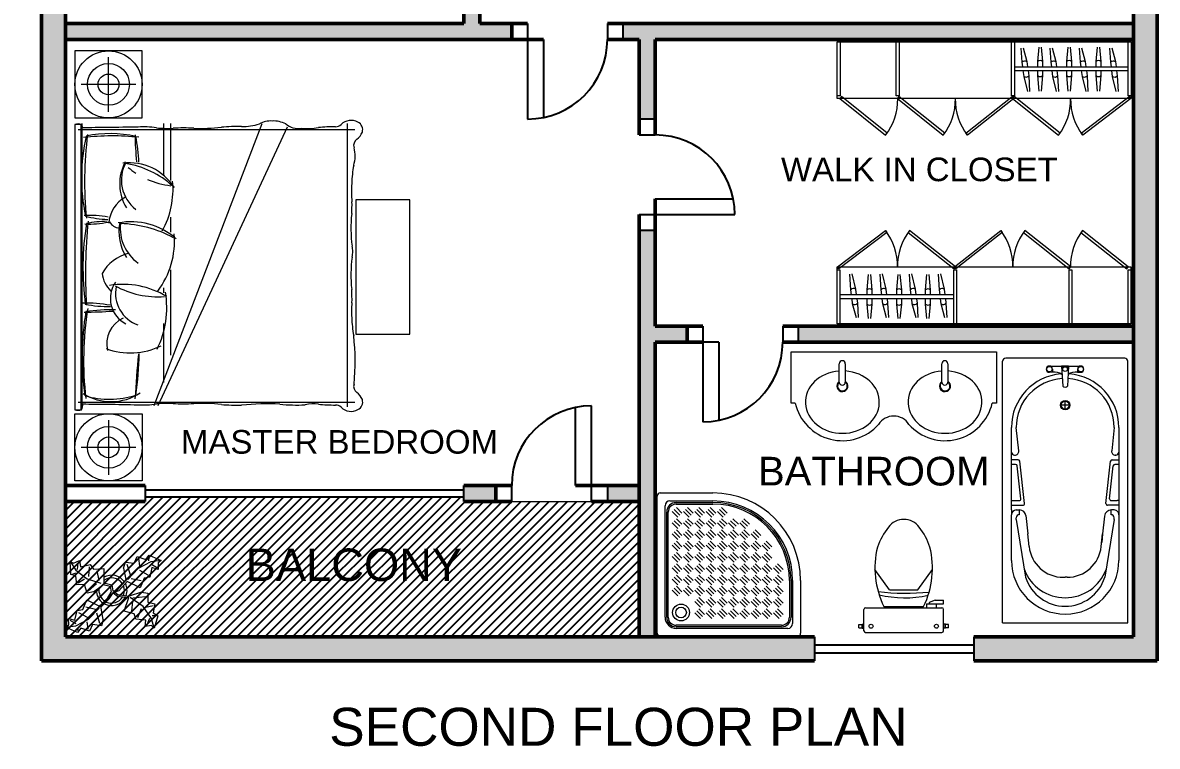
# Model space of a CAD drawing. Header units: millimetres. Extents: x -18002 to 19000, y -38859 to 21000.
# Drawn here: x 11882 to 19000, y -537 to 4005 of the extents above; entities that cross this region are included whole.
import ezdxf

# ---------------------------------------------------------------- set-up
doc = ezdxf.new("R2010")
doc.units = ezdxf.units.MM
doc.layers.get('0').update_dxf_attribs({"lineweight": 25})
for name, color, linetype, lineweight in [('A Anno Text', 6, 'Continuous', 25), ('A Door', 2, 'Continuous', 25), ('A Furn', 8, 'Continuous', 18), ('A Glaz', 4, 'Continuous', 25), ('A Wall', 7, 'Continuous', 50), ('K-Hatch', 7, 'Continuous', 25)]:
    doc.layers.add(name, color=color, linetype=linetype, lineweight=lineweight)
doc.styles.get("Standard").update_dxf_attribs({"font": 'arial.ttf'})

# ---------------------------------------------------------------- blocks, each defined once
blk = doc.blocks.new('Plant - Rubber or Philodendron')
at = {"linetype": 'Continuous'}
for p, q in [((8.8871, 10.7908), (9.9809, 13.4933)), ((9.9809, 13.4933), (13.3837, 12.301)), ((13.3837, 12.301), (14.68, 13.9039)), ((14.68, 13.9039), (19.3848, 11.8146)), ((-16.2005, 11.4774), (-13.9899, 8.1064)), ((-16.2005, 11.4774), (-14.8639, 10.7964)), ((-16.0159, 6.3329), (-16.2005, 11.4774)), ((-14.8639, 10.7964), (-12.6195, 11.8975)), ((-13.3174, 8.325), (-13.0735, 11.0065)), ((-12.6195, 11.8975), (-12.1909, 9.4345)), ((-12.1909, 9.4345), (-8.3829, 10.3)), ((-8.8369, 9.409), (-9.0894, 5.6095)), ((-8.3829, 10.3), (-7.0549, 8.501)), ((4.6914, 8.8812), (5.3859, 11.2828)), ((5.3859, 11.2828), (8.8871, 10.7908)), ((5.9878, 10.4842), (7.1971, 6.3869)), ((15.3859, 11.3055), (10.3916, 8.7942)), ((10.5828, 12.6946), (10.8893, 9.7953)), ((14.5816, 13.2037), (14.3848, 11.8033)), ((15.7909, 9.1065), (14.8995, 5.3044)), ((15.2875, 10.6053), (17.5907, 9.2105)), ((19.3848, 11.8146), (15.3859, 11.3055)), ((18.1925, 8.4119), (15.7909, 9.1065)), ((19.3848, 11.8146), (18.1868, 10.9119)), ((18.1868, 10.9119), (18.1925, 8.4119)), ((-14.0069, 5.8704), (-16.0159, 6.3329)), ((-15.3434, 6.5514), (-13.9984, 6.9884)), ((-13.5868, 2.2894), (-14.0069, 5.8704)), ((-13.9899, 8.1064), (-9.5434, 4.7185)), ((-13.1329, 3.1804), (-10.6614, 4.727)), ((-9.5434, 4.7185), (-4.1917, 2.9888)), ((-7.0549, 8.501), (-3.0284, 8.6941)), ((-4.8529, 4.012), (-5.7184, 7.82)), ((-3.0284, 8.6941), (-3.0709, 3.1041)), ((4.6914, 8.8812), (5.5014, 4.4831)), ((5.4346, 3.9146), (5.5014, 4.4831)), ((10.3916, 8.7942), (6.2847, 4.4028)), ((7.7005, 4.8881), (11.5025, 3.9967)), ((14.2977, 6.1031), (10.9934, 7.9956)), ((12.7005, 4.8994), (11.1089, 1.1958)), ((14.8995, 5.3044), (12.7005, 4.8994)), ((-10.6784, 2.491), (-13.5868, 2.2894)), ((-9.5858, -0.8715), (-10.6784, 2.491)), ((-9.1318, 0.0195), (-5.9793, 2.9025)), ((-7.1228, -0.443), (-3.5248, 2.2131)), ((-3.5248, 2.2131), (-3.3011, 2.4355)), ((-3.3011, 2.4355), (-0.5306, 1.7947)), ((-3.0709, 3.1041), (0.0797, 2.3163)), ((-0.5306, 1.7947), (-0.2255, -0.5527)), ((-0.5306, 1.7947), (-0.5306, 1.7947)), ((0.0797, 2.3163), (0.4866, -0.031)), ((0.4866, -0.031), (2.1141, 0.2298)), ((2.1141, 0.2298), (5.4346, 3.9146)), ((6.1032, 3.6844), (2.8262, -0.031)), ((11.1089, 1.1958), (6.1032, 3.6844)), ((-11.3237, -7.2629), (-9.7321, -3.5593)), ((-9.7321, -3.5593), (-4.7264, -6.0479)), ((-7.1228, -0.443), (-9.5858, -0.8715)), ((-2.019, -3.6148), (-4.7264, -6.0479)), ((-4.0579, -6.2781), (-0.9375, -3.1608)), ((-2.019, -3.6148), (-0.2255, -0.5527)), ((-0.9375, -3.1608), (0.5883, -0.8135)), ((0.5883, -0.8135), (2.2447, -2.0916)), ((2.8262, -0.031), (1.3003, -0.5527)), ((1.3003, -0.5527), (2.4193, -1.4655)), ((2.2447, -2.0916), (6.7108, -2.6626)), ((2.4193, -1.4655), (6.895, -2.1175)), ((4.943, -7.9659), (6.7108, -2.6626)), ((11.6605, -0.5413), (6.895, -2.1175)), ((12.3677, -6.1981), (7.219, -2.6772)), ((8.125, -4.0768), (7.7715, -7.9659)), ((8.3544, -2.7453), (13.1973, -2.1704)), ((11.6605, -0.5413), (14.1354, -0.8948)), ((14.1354, -0.8948), (14.1354, -4.4304)), ((14.1354, -4.4304), (16.9638, -5.1375)), ((-14.4141, -11.4699), (-13.5228, -7.6679)), ((-13.5228, -7.6679), (-11.3237, -7.2629)), ((-12.921, -8.4665), (-9.6166, -10.359)), ((-6.3237, -7.2516), (-10.1257, -6.3602)), ((-9.0148, -11.1577), (-4.9047, -6.8122)), ((-4.611, -12.8477), (-5.8203, -8.7504)), ((-4.1246, -6.8466), (-4.0579, -6.2781)), ((-3.3146, -11.2447), (-4.1246, -6.8466)), ((8.8321, -9.0266), (4.943, -7.9659)), ((10.2463, -10.4408), (11.6605, -6.9053)), ((15.5496, -10.7943), (12.3677, -6.1981)), ((16.2567, -5.8446), (13.4283, -6.5517)), ((16.9638, -5.1375), (16.2567, -8.673)), ((16.2567, -8.673), (18.0245, -9.7337)), ((-18.008, -14.1781), (-16.8101, -13.2754)), ((-16.8157, -10.7754), (-14.4141, -11.4699)), ((-16.8101, -13.2754), (-16.8157, -10.7754)), ((-13.9107, -12.9688), (-16.2139, -11.574)), ((-14.0091, -13.669), (-9.0148, -11.1577)), ((-9.206, -15.0581), (-9.5126, -12.1588)), ((-7.5103, -13.1543), (-8.6042, -15.8568)), ((-4.0092, -13.6463), (-7.5103, -13.1543)), ((-3.3146, -11.2447), (-4.0092, -13.6463)), ((9.5392, -11.1479), (8.8321, -9.0266)), ((13.4283, -11.5015), (9.5392, -11.1479)), ((13.0748, -13.9763), (13.4283, -11.5015)), ((14.8425, -10.7943), (13.7819, -13.2692)), ((16.6103, -14.6834), (15.5496, -10.7943)), ((17.3174, -9.7337), (15.9032, -9.7337)), ((18.0245, -9.7337), (16.6103, -14.6834)), ((-18.008, -14.1781), (-14.0091, -13.669)), ((-13.3032, -16.2674), (-18.008, -14.1781)), ((-12.0069, -14.6645), (-13.3032, -16.2674)), ((-13.2048, -15.5672), (-13.008, -14.1668)), ((-8.6042, -15.8568), (-12.0069, -14.6645)), ((15.5496, -13.6228), (13.0748, -13.9763)), ((16.6103, -14.6834), (15.5496, -13.6228))]:
    blk.add_line(p, q, dxfattribs=at)
for centre, radius, start, end in [((0, 0), 6.1275, 34.37569, 120.1028), ((-0.0601, -0.2075), 5.2461, 33.82192, 124.9414), ((0.0308, 0.1664), 6, 178.6147, 235.1169), ((0.0308, 0.1664), 5, 168.1647, 238.6725), ((-0.2664, 0.1682), 5.2775, 338.4094, 20.03007), ((-0.098, 0.1364), 6.1288, 341.2017, 26.09184), ((-0.0234, 0.3825), 6.1492, 242.5812, 331.2714), ((-0.1102, 0.4886), 5.2883, 247.3711, 327.472)]:
    blk.add_arc(centre, radius, start, end, dxfattribs=at)

msp = doc.modelspace()

# ---------------------------------------------------------------- hatches: boundary and pattern name
at = {"layer": 'A Furn', "linetype": 'Continuous'}
h = msp.add_hatch(color=256, dxfattribs=at)
h.dxf.hatch_style = 1
h.paths.add_polyline_path([(12150, 9850), (12850, 9850), (12850, 10000), (12000, 10000), (12000, 8850.3), (12150, 8850.3)])
h.paths.add_polyline_path([(17050, 10000), (16150, 10000), (14850, 10000), (14150, 10000), (14150, 9850), (14850, 9850), (17050, 9850)])
h.paths.add_polyline_path([(19000, 10000), (18150, 10000), (18150, 9850), (18850, 9850), (18850, 8850.3), (19000, 8850.3)])
h.paths.add_polyline_path([(19000, 7850.3), (18850, 7850.3), (18850, 6067.4), (19000, 6067.4)])
h.paths.add_polyline_path([(19000, 6067.4), (18850, 6067.4), (18850, 5700), (19000, 5700)])
h.paths.add_polyline_path([(19000, 4800), (18850, 4800), (18850, 4000), (18850, 150), (17850, 150), (17850, 0), (19000, 0)])
h.paths.add_polyline_path([(18850, 2100), (16750, 2100), (16750, 2000), (18850, 2000)])
h.paths.add_polyline_path([(18850, 4000), (15850, 4000), (15650, 4000), (15650, 3900), (15750, 3900), (15750, 3400), (15850, 3400), (15850, 3900), (17795.8, 3900), (18850, 3900)])
h.paths.add_polyline_path([(15850, 2000), (16050, 2000), (16050, 2100), (15850, 2100), (15850, 2700), (15750, 2700), (15750, 150), (15850, 150)], flags=17)
h.paths.add_polyline_path([(16850, 150), (12150, 150), (12150, 4800), (12000, 4800), (12000, 0), (16850, 0)])
h.paths.add_polyline_path([(12150, 7850.3), (12000, 7850.3), (12000, 7000), (12000, 5700), (12150, 5700)])
h.paths.add_polyline_path([(14750, 9850), (14650, 9850), (14650, 7800), (14750, 7800)])
h.paths.add_polyline_path([(14750, 7100), (14650, 7100), (14650, 6600), (12150, 6600), (12150, 6500), (14650, 6500), (14650, 5800), (14750, 5800)])
h.paths.add_polyline_path([(14750, 5100), (14650, 5100), (14650, 4000), (12150, 4000), (12150, 3900), (14950, 3900), (14950, 4000), (14750, 4000)])
h.paths.add_polyline_path([(16350, 9850), (16250, 9850), (16250, 7800), (16350, 7800)])
h.paths.add_polyline_path([(16350, 7100), (16250, 7100), (16250, 6500), (18850, 6500), (18850, 6600), (16350, 6600)])
h.paths.add_polyline_path([(6850, 4000), (3850, 4000), (3500, 4000), (3400, 4000), (3400, 1100), (3300, 1100), (3300, 1000), (3400, 1000), (3500, 1000), (3500, 3900), (6850, 3900)])
h = msp.add_hatch(color=256, dxfattribs=at)
h.dxf.hatch_style = 1
h.paths.add_polyline_path([(14850, 1100), (14650, 1100), (14650, 1000), (14850, 1000)])
h.paths.add_polyline_path([(15550, 1100), (15550, 1000), (15750, 1000), (15750, 1100)])
at = {"layer": 'K-Hatch', "linetype": 'Continuous'}
h = msp.add_hatch(dxfattribs=at)
h.set_pattern_fill('ANSI31', color=256, scale=13)
h.paths.add_polyline_path([(12650, 1030), (12650, 1000), (12150, 1000), (12150, 150), (12650, 150), (13650, 150), (14650, 150), (14850, 150), (15750, 150), (15750, 1000), (15450, 1000), (14950, 1000), (14850, 1000), (14650, 1000), (14650, 1030)])
h.paths.add_polyline_path([(13229, 444.9), (14691.1, 444.9), (14691.1, 760.4), (13229, 760.4)], flags=24)

# ---------------------------------------------------------------- linework, layer by layer
at = {"layer": 'A Door'}
for p, q in [((14950, 3900), (14950, 4000)), ((14950, 4000), (15050, 4000)), ((15050, 4000), (15050, 3900)), ((15650, 4000), (15550, 4000)), ((15550, 4000), (15550, 3900)), ((15650, 3900), (15650, 4000)), ((15050, 3900), (14950, 3900)), ((15150, 3900), (15050, 3900)), ((15050, 3900), (15050, 3400)), ((15150, 3900), (15150, 3410.1)), ((15550, 3900), (15650, 3900)), ((15850, 3400), (15750, 3400)), ((15750, 3400), (15750, 3300)), ((15850, 3300), (15850, 3400)), ((15750, 3300), (15850, 3300)), ((15850, 2900), (15850, 2800)), ((15850, 2900), (16339.9, 2900)), ((15750, 2700), (15750, 2800)), ((15750, 2800), (15850, 2800)), ((15850, 2800), (16350, 2800)), ((15850, 2800), (15850, 2700)), ((15850, 2700), (15750, 2700)), ((16050, 2000), (16050, 2100)), ((16050, 2100), (16150, 2100)), ((16150, 2100), (16150, 2000)), ((16750, 2100), (16650, 2100)), ((16650, 2100), (16650, 2000)), ((16750, 2000), (16750, 2100)), ((16150, 2000), (16050, 2000)), ((16250, 2000), (16150, 2000)), ((16150, 2000), (16150, 1500)), ((16250, 2000), (16250, 1510.1)), ((16650, 2000), (16750, 2000)), ((15350, 1100), (15350, 1589.9)), ((15450, 1100), (15450, 1600)), ((14950, 1100), (14850, 1100)), ((14850, 1000), (14850, 1100)), ((14950, 1000), (14950, 1100)), ((15350, 1100), (15450, 1100)), ((15450, 1100), (15550, 1100)), ((15450, 1000), (15450, 1100)), ((15550, 1100), (15550, 1000)), ((14850, 1000), (14950, 1000)), ((15550, 1000), (15450, 1000))]:
    msp.add_line(p, q, dxfattribs=at)
for centre, start, end in [((15050, 3900), 270, 0), ((15850, 2800), 0, 90), ((16150, 2000), 270, 0), ((15450, 1100), 90, 180)]:
    msp.add_arc(centre, 500, start, end, dxfattribs=at)
at = {"layer": 'A Furn'}
for p, q in [((16991.9, 3885.2), (18835.8, 3885.2)), ((16991.9, 3528.3), (16991.9, 3885.2)), ((16991.9, 3546.1), (16991.9, 3885.2)), ((16991.9, 3885.2), (17009.7, 3885.2)), ((17009.7, 3885.2), (17009.7, 3546.1)), ((17362.4, 3546.1), (17362.4, 3885.2)), ((17362.4, 3885.2), (17380.3, 3885.2)), ((17380.3, 3885.2), (17380.3, 3546.1)), ((18085.7, 3546.1), (18085.7, 3885.2)), ((18085.7, 3885.2), (18103.6, 3885.2)), ((18103.6, 3885.2), (18103.6, 3546.1)), ((18152.7, 3756.3), (18146.8, 3845.7)), ((18158.6, 3847.2), (18182.2, 3760)), ((18250.7, 3761.6), (18259.6, 3850.8)), ((18271.5, 3850.8), (18280.4, 3761.6)), ((18333.9, 3756.3), (18328, 3845.7)), ((18339.8, 3847.2), (18363.4, 3760)), ((18431.8, 3761.6), (18440.8, 3850.8)), ((18452.7, 3850.8), (18461.6, 3761.6)), ((18518.6, 3756.3), (18512.7, 3845.7)), ((18524.5, 3847.2), (18548.2, 3760)), ((18616.6, 3761.6), (18625.5, 3850.8)), ((18637.4, 3850.8), (18646.3, 3761.6)), ((18708.3, 3756.3), (18702.4, 3845.7)), ((18714.2, 3847.2), (18737.8, 3760)), ((18817.9, 3546.1), (18817.9, 3885.2)), ((18817.9, 3885.2), (18835.8, 3885.2)), ((18835.8, 3885.2), (18835.8, 3546.1)), ((18835.8, 3885.2), (18835.8, 3528.3)), ((12631.2, 3827.9), (12210, 3827.9)), ((12210, 3827.9), (12210, 3406.7)), ((12420.6, 3445.9), (12420.6, 3788.7)), ((12631.2, 3406.7), (12631.2, 3827.9)), ((18103.6, 3727.5), (18817.9, 3727.5)), ((18103.6, 3703.7), (18817.9, 3703.7)), ((18156.3, 3727.5), (18152.7, 3756.3)), ((18163.8, 3667.8), (18159.3, 3703.7)), ((18182.2, 3760), (18186.3, 3727.5)), ((18189.3, 3703.7), (18193.3, 3671.4)), ((18250.7, 3730.5), (18250.7, 3761.6)), ((18250.7, 3672.4), (18250.7, 3703.7)), ((18280.4, 3761.6), (18280.4, 3727.5)), ((18280.4, 3703.7), (18280.4, 3672.4)), ((18337.5, 3727.5), (18333.9, 3756.3)), ((18345, 3667.8), (18340.5, 3703.7)), ((18363.4, 3760), (18367.5, 3727.5)), ((18370.4, 3703.7), (18374.5, 3671.4)), ((18431.8, 3730.5), (18431.8, 3761.6)), ((18431.8, 3672.4), (18431.8, 3703.7)), ((18461.6, 3761.6), (18461.6, 3727.5)), ((18461.6, 3703.7), (18461.6, 3672.4)), ((18522.2, 3727.5), (18518.6, 3756.3)), ((18529.7, 3667.8), (18525.2, 3703.7)), ((18548.2, 3760), (18552.2, 3727.5)), ((18555.2, 3703.7), (18559.2, 3671.4)), ((18616.6, 3727.5), (18616.6, 3761.6)), ((18616.6, 3672.4), (18616.6, 3703.7)), ((18646.3, 3761.6), (18646.3, 3727.5)), ((18646.3, 3703.7), (18646.3, 3672.4)), ((18711.8, 3727.5), (18708.3, 3756.3)), ((18719.3, 3667.8), (18714.8, 3703.7)), ((18737.8, 3760), (18741.8, 3727.5)), ((18744.8, 3703.7), (18748.8, 3671.4)), ((18187.4, 3572.2), (18163.8, 3667.8)), ((18193.3, 3671.4), (18199.2, 3573.7)), ((18259.6, 3574.8), (18250.7, 3672.4)), ((18280.4, 3672.4), (18271.5, 3574.8)), ((18368.6, 3572.2), (18345, 3667.8)), ((18374.5, 3671.4), (18380.4, 3573.7)), ((18440.8, 3574.8), (18431.8, 3672.4)), ((18461.6, 3672.4), (18452.7, 3574.8)), ((18553.3, 3572.2), (18529.7, 3667.8)), ((18559.2, 3671.4), (18565.1, 3573.7)), ((18625.5, 3574.8), (18616.6, 3672.4)), ((18646.3, 3672.4), (18637.4, 3574.8)), ((18742.9, 3572.2), (18719.3, 3667.8)), ((18748.8, 3671.4), (18754.7, 3573.7)), ((12592, 3617.3), (12249.2, 3617.3)), ((17009.7, 3546.1), (16991.9, 3546.1)), ((18835.8, 3528.3), (16991.9, 3528.3)), ((17017.9, 3541.1), (17008.4, 3528.3)), ((17008.4, 3528.3), (17295.8, 3298.7)), ((17305.3, 3311.5), (17017.9, 3541.1)), ((17380.3, 3546.1), (17362.4, 3546.1)), ((17379.5, 3541.1), (17370.1, 3528.3)), ((17370.1, 3528.3), (17657.5, 3298.7)), ((17666.9, 3311.5), (17379.5, 3541.1)), ((17799.1, 3311.5), (18089.8, 3541.1)), ((18099.3, 3528.3), (17808.5, 3298.7)), ((18103.6, 3546.1), (18085.7, 3546.1)), ((18089.8, 3541.1), (18099.3, 3528.3)), ((18101.8, 3541.1), (18092.3, 3528.3)), ((18092.3, 3528.3), (18380.7, 3298.7)), ((18390.2, 3311.5), (18101.8, 3541.1)), ((18522.4, 3311.5), (18823.7, 3541.1)), ((18833.2, 3528.3), (18531.8, 3298.7)), ((18835.8, 3546.1), (18817.9, 3546.1)), ((18823.7, 3541.1), (18833.2, 3528.3)), ((12210, 3406.7), (12631.2, 3406.7)), ((12210, 3365.4), (12210, 1576)), ((12250.2, 3365.4), (12210, 3365.4)), ((12210, 3365.4), (12210, 1576)), ((12250.2, 1576), (12250.2, 3365.4)), ((12255, 1594.4), (12255, 3372.7)), ((12707.7, 1602.3), (13383.8, 3372.7)), ((12733, 1602.3), (13542.9, 3351)), ((12768.6, 3046.5), (12768.6, 3372.7)), ((12811.4, 3013.6), (12811.4, 3372.7)), ((13920.5, 1594.4), (13920.5, 3372.7)), ((12229.7, 3333.3), (13966.6, 3333.3)), ((17295.8, 3298.7), (17305.3, 3311.5)), ((17657.5, 3298.7), (17666.9, 3311.5)), ((17808.5, 3298.7), (17799.1, 3311.5)), ((18380.7, 3298.7), (18390.2, 3311.5)), ((18531.8, 3298.7), (18522.4, 3311.5)), ((14310.1, 2892.3), (13973.1, 2892.3)), ((13973.1, 2892.3), (13973.1, 2049.9)), ((14310.1, 2049.9), (14310.1, 2892.3)), ((12811.4, 2689.3), (12811.4, 2784.5)), ((16993.5, 2471.6), (17294.8, 2701.1)), ((17304.2, 2688.4), (17002.9, 2458.8)), ((17294.8, 2701.1), (17304.2, 2688.4)), ((17445.9, 2701.1), (17436.4, 2688.4)), ((17436.4, 2688.4), (17724.8, 2458.8)), ((17734.3, 2471.6), (17445.9, 2701.1)), ((17727.3, 2471.6), (18018.1, 2701.1)), ((18027.5, 2688.4), (17736.8, 2458.8)), ((18018.1, 2701.1), (18027.5, 2688.4)), ((18169.1, 2701.1), (18159.7, 2688.4)), ((18159.7, 2688.4), (18447.1, 2458.8)), ((18456.5, 2471.6), (18169.1, 2701.1)), ((18530.8, 2701.1), (18521.3, 2688.4)), ((18521.3, 2688.4), (18808.7, 2458.8)), ((18818.2, 2471.6), (18530.8, 2701.1)), ((12811.4, 1917.4), (12811.4, 2452.6)), ((16990.8, 2114.7), (16990.8, 2471.6)), ((16990.8, 2471.6), (18834.7, 2471.6)), ((16990.8, 2114.7), (16990.8, 2453.7)), ((16990.8, 2453.7), (17008.7, 2453.7)), ((17002.9, 2458.8), (16993.5, 2471.6)), ((17008.7, 2453.7), (17008.7, 2114.7)), ((17077.8, 2328.4), (17071.9, 2426.2)), ((17083.7, 2427.6), (17107.3, 2332.1)), ((17180.3, 2327.4), (17189.2, 2425)), ((17201.1, 2425), (17210, 2327.4)), ((17267.4, 2328.4), (17261.5, 2426.2)), ((17273.3, 2427.6), (17296.9, 2332.1)), ((17365, 2327.4), (17373.9, 2425)), ((17385.8, 2425), (17394.8, 2327.4)), ((17452.1, 2328.4), (17446.2, 2426.2)), ((17458, 2427.6), (17481.6, 2332.1)), ((17546.2, 2327.4), (17555.1, 2425)), ((17567, 2425), (17575.9, 2327.4)), ((17633.3, 2328.4), (17627.4, 2426.2)), ((17639.2, 2427.6), (17662.8, 2332.1)), ((17723, 2114.7), (17723, 2453.7)), ((17723, 2453.7), (17740.9, 2453.7)), ((17724.8, 2458.8), (17734.3, 2471.6)), ((17736.8, 2458.8), (17727.3, 2471.6)), ((17740.9, 2453.7), (17740.9, 2114.7)), ((18446.3, 2114.7), (18446.3, 2453.7)), ((18446.3, 2453.7), (18464.2, 2453.7)), ((18447.1, 2458.8), (18456.5, 2471.6)), ((18464.2, 2453.7), (18464.2, 2114.7)), ((18808.7, 2458.8), (18818.2, 2471.6)), ((18816.9, 2114.7), (18816.9, 2453.7)), ((18816.9, 2453.7), (18834.7, 2453.7)), ((18834.7, 2471.6), (18834.7, 2114.7)), ((18834.7, 2453.7), (18834.7, 2114.7)), ((12768.6, 2309.5), (12768.6, 2340.7)), ((17723, 2296.1), (17008.7, 2296.1)), ((17081.8, 2296.1), (17077.8, 2328.4)), ((17107.3, 2332.1), (17111.8, 2296.1)), ((17180.3, 2296.1), (17180.3, 2327.4)), ((17210, 2327.4), (17210, 2296.1)), ((17271.4, 2296.1), (17267.4, 2328.4)), ((17296.9, 2332.1), (17301.4, 2296.1)), ((17365, 2296.1), (17365, 2327.4)), ((17394.8, 2327.4), (17394.8, 2296.1)), ((17456.2, 2296.1), (17452.1, 2328.4)), ((17481.6, 2332.1), (17486.1, 2296.1)), ((17546.2, 2296.1), (17546.2, 2327.4)), ((17575.9, 2327.4), (17575.9, 2296.1)), ((17637.4, 2296.1), (17633.3, 2328.4)), ((17662.8, 2332.1), (17667.3, 2296.1)), ((17723, 2272.3), (17008.7, 2272.3)), ((17088.8, 2239.9), (17084.8, 2272.3)), ((17112.4, 2152.7), (17088.8, 2239.9)), ((17114.8, 2272.3), (17118.4, 2243.5)), ((17118.4, 2243.5), (17124.3, 2154.1)), ((17180.3, 2238.2), (17180.3, 2272.3)), ((17189.2, 2149), (17180.3, 2238.2)), ((17210, 2238.2), (17201.1, 2149)), ((17210, 2272.3), (17210, 2238.2)), ((17278.5, 2239.9), (17274.4, 2272.3)), ((17302.1, 2152.7), (17278.5, 2239.9)), ((17304.4, 2272.3), (17308, 2243.5)), ((17308, 2243.5), (17313.9, 2154.1)), ((17365, 2238.2), (17365, 2272.3)), ((17373.9, 2149), (17365, 2238.2)), ((17394.8, 2238.2), (17385.8, 2149)), ((17394.8, 2269.3), (17394.8, 2238.2)), ((17463.2, 2239.9), (17459.1, 2272.3)), ((17486.8, 2152.7), (17463.2, 2239.9)), ((17489.1, 2272.3), (17492.7, 2243.5)), ((17492.7, 2243.5), (17498.6, 2154.1)), ((17546.2, 2238.2), (17546.2, 2272.3)), ((17555.1, 2149), (17546.2, 2238.2)), ((17575.9, 2238.2), (17567, 2149)), ((17575.9, 2269.3), (17575.9, 2238.2)), ((17644.4, 2239.9), (17640.3, 2272.3)), ((17668, 2152.7), (17644.4, 2239.9)), ((17670.3, 2272.3), (17673.9, 2243.5)), ((17673.9, 2243.5), (17679.8, 2154.1)), ((12768.6, 1746.4), (12768.6, 2116.3)), ((17008.7, 2114.7), (16990.8, 2114.7)), ((18834.7, 2114.7), (16990.8, 2114.7)), ((17740.9, 2114.7), (17723, 2114.7)), ((18464.2, 2114.7), (18446.3, 2114.7)), ((18834.7, 2114.7), (18816.9, 2114.7)), ((13973.1, 2049.9), (14310.1, 2049.9)), ((12210, 1576), (12250.2, 1576)), ((12229.7, 1623.3), (13966.6, 1623.3)), ((12210, 1128.8), (12210, 1550)), ((12210, 1550), (12631.2, 1550)), ((12420.6, 1510.8), (12420.6, 1168)), ((12631.2, 1550), (12631.2, 1128.8)), ((12592, 1339.4), (12249.2, 1339.4)), ((12631.2, 1128.8), (12210, 1128.8))]:
    msp.add_line(p, q, dxfattribs=at)
at = {"layer": 'A Furn', "linetype": 'Continuous', "lineweight": 18}
for p, q in [((16702.8, 1617.3), (16702.8, 1939.1)), ((16702.8, 1939.1), (17346.6, 1939.1)), ((17346.6, 1939.1), (17990.3, 1939.1)), ((17990.3, 1939.1), (17990.3, 1617.3)), ((17004.1, 1748.7), (17004.1, 1864)), ((17042.6, 1864), (17042.6, 1748.7)), ((17647.9, 1748.7), (17647.9, 1864)), ((17686.3, 1864), (17686.3, 1748.7)), ((18029.1, 237.6), (18029.1, 1879.8)), ((18795.4, 1899.4), (18048.8, 1899.4)), ((18815.1, 237.6), (18815.1, 1879.8)), ((18323.3, 1850), (18519.8, 1850)), ((18343, 1810.7), (18323.3, 1810.7)), ((18343, 1830.3), (18343, 1810.7)), ((18400, 1848), (18406.8, 1723.2)), ((18443.2, 1848), (18436.3, 1723.2)), ((18500.2, 1830.3), (18500.2, 1810.7)), ((18500.2, 1810.7), (18519.8, 1810.7)), ((16728.4, 1617.3), (16702.8, 1617.3)), ((17990.3, 1617.3), (17964.7, 1617.3)), ((18451.6, 1604.7), (18392.6, 1604.7)), ((18422.1, 1575.2), (18422.1, 1634.1)), ((18085.1, 1309.9), (18085.1, 1464.2)), ((18130.5, 1317.5), (18114.6, 1464.2)), ((18729.6, 1464.2), (18713.7, 1317.5)), ((18759.1, 1464.2), (18759.1, 1309.9)), ((18085.1, 1290.3), (18085.1, 1309.9)), ((18085.1, 946.4), (18085.1, 1290.3)), ((18104.8, 1290.3), (18106.1, 1290.3)), ((18739.4, 1290.3), (18738.1, 1290.3)), ((18759.1, 1310.8), (18759.1, 946.4)), ((18127.8, 1260.8), (18085.1, 1260.8)), ((18111.3, 1231.3), (18085.1, 1231.3)), ((18143.4, 1016.2), (18121, 1222.6)), ((18166.4, 986.8), (18137.6, 1252)), ((18677.8, 986.8), (18706.6, 1252)), ((18700.8, 1016.2), (18723.2, 1222.6)), ((18716.4, 1260.8), (18759.1, 1260.8)), ((18759.1, 1231.3), (18732.9, 1231.3)), ((15862.3, 173.3), (15862.3, 1033.3)), ((15882.3, 1053.3), (16212.3, 1053.3)), ((15942.3, 1003.3), (16212.3, 1003.3)), ((18085.1, 1005.4), (18133.6, 1005.4)), ((18710.6, 1005.4), (18748.7, 1005.4)), ((18759.1, 1005.4), (18748.7, 1005.4)), ((15912.3, 273.3), (15912.3, 973.3)), ((15922.3, 273.3), (15922.3, 933.3)), ((15932.3, 273.3), (15932.3, 933.3)), ((15957.4, 937.2), (15992.7, 901.8)), ((15970.1, 949.9), (16005.4, 914.6)), ((15982.3, 993.3), (16212.3, 993.3)), ((15982.3, 983.3), (16212.3, 983.3)), ((15982.8, 962.6), (16018.2, 927.3)), ((16028.1, 937.2), (16063.4, 901.8)), ((16040.8, 949.9), (16076.2, 914.6)), ((16053.5, 962.6), (16088.9, 927.3)), ((16098.8, 937.2), (16134.1, 901.8)), ((16111.5, 949.9), (16146.9, 914.6)), ((16124.2, 962.6), (16159.6, 927.3)), ((16169.5, 937.2), (16204.9, 901.8)), ((16182.2, 949.9), (16217.6, 914.6)), ((16195, 962.6), (16230.3, 927.3)), ((16240.2, 937.2), (16275.6, 901.8)), ((16252.9, 949.9), (16288.3, 914.6)), ((16265.7, 962.6), (16301, 927.3)), ((18085.1, 975.9), (18156.6, 975.9)), ((18085.1, 946.4), (18085.1, 916.9)), ((18114.6, 946.4), (18135.5, 946.4)), ((18134.2, 946.4), (18134.2, 916.9)), ((18759.1, 975.9), (18687.6, 975.9)), ((18710, 916.9), (18710, 946.4)), ((18729.6, 946.4), (18711.8, 946.4)), ((18759.1, 946.4), (18759.1, 915.9)), ((15957.4, 866.5), (15992.7, 831.1)), ((15970.1, 879.2), (16005.4, 843.9)), ((15982.8, 891.9), (16018.2, 856.6)), ((16028.1, 866.5), (16063.4, 831.1)), ((16040.8, 879.2), (16076.2, 843.9)), ((16053.5, 891.9), (16088.9, 856.6)), ((16098.8, 866.5), (16134.1, 831.1)), ((16111.5, 879.2), (16146.9, 843.9)), ((16124.2, 891.9), (16159.6, 856.6)), ((16169.5, 866.5), (16204.9, 831.1)), ((16182.2, 879.2), (16217.6, 843.9)), ((16195, 891.9), (16230.3, 856.6)), ((16240.2, 866.5), (16275.6, 831.1)), ((16252.9, 879.2), (16288.3, 843.9)), ((16265.7, 891.9), (16301, 856.6)), ((16310.9, 866.5), (16346.3, 831.1)), ((16323.6, 879.2), (16359, 843.9)), ((16336.4, 891.9), (16371.7, 856.6)), ((16381.6, 866.5), (16417, 831.1)), ((16394.4, 879.2), (16429.7, 843.9)), ((16407.1, 891.9), (16442.4, 856.6)), ((18085.1, 630.1), (18085.1, 916.9)), ((18114.6, 887.5), (18114.6, 897.3)), ((18114.6, 887.5), (18173.9, 523.9)), ((18174.5, 911.3), (18187, 796.2)), ((18669.3, 908.3), (18657.2, 796.2)), ((18729.6, 887.5), (18670.7, 523.9)), ((18729.6, 887.5), (18729.6, 897.3)), ((18759.1, 916.9), (18759.1, 630.1)), ((15957.4, 795.8), (15992.7, 760.4)), ((15970.1, 808.5), (16005.4, 773.1)), ((15982.8, 821.2), (16018.2, 785.9)), ((16028.1, 795.8), (16063.4, 760.4)), ((16040.8, 808.5), (16076.2, 773.1)), ((16053.5, 821.2), (16088.9, 785.9)), ((16098.8, 795.8), (16134.1, 760.4)), ((16111.5, 808.5), (16146.9, 773.1)), ((16124.2, 821.2), (16159.6, 785.9)), ((16169.5, 795.8), (16204.9, 760.4)), ((16182.2, 808.5), (16217.6, 773.1)), ((16195, 821.2), (16230.3, 785.9)), ((16240.2, 795.8), (16275.6, 760.4)), ((16252.9, 808.5), (16288.3, 773.1)), ((16265.7, 821.2), (16301, 785.9)), ((16310.9, 795.8), (16346.3, 760.4)), ((16323.6, 808.5), (16359, 773.1)), ((16336.4, 821.2), (16371.7, 785.9)), ((16381.6, 795.8), (16417, 760.4)), ((16394.4, 808.5), (16429.7, 773.1)), ((16407.1, 821.2), (16442.4, 785.9)), ((16451.6, 795.8), (16487, 760.4)), ((16464.4, 808.5), (16499.7, 773.1)), ((16477.1, 821.2), (16512.4, 785.9)), ((18195.6, 716.8), (18187, 796.2)), ((18648.6, 716.8), (18657.2, 796.2)), ((18657.2, 796.2), (18651.4, 743.1)), ((15957.4, 725.1), (15992.7, 689.7)), ((15970.1, 737.8), (16005.4, 702.4)), ((15982.8, 750.5), (16018.2, 715.2)), ((16028.1, 725.1), (16063.4, 689.7)), ((16040.8, 737.8), (16076.2, 702.4)), ((16053.5, 750.5), (16088.9, 715.2)), ((16098.8, 725.1), (16134.1, 689.7)), ((16111.5, 737.8), (16146.9, 702.4)), ((16124.2, 750.5), (16159.6, 715.2)), ((16169.5, 725.1), (16204.9, 689.7)), ((16182.2, 737.8), (16217.6, 702.4)), ((16195, 750.5), (16230.3, 715.2)), ((16240.2, 725.1), (16275.6, 689.7)), ((16252.9, 737.8), (16288.3, 702.4)), ((16265.7, 750.5), (16301, 715.2)), ((16310.9, 725.1), (16346.3, 689.7)), ((16323.6, 737.8), (16359, 702.4)), ((16336.4, 750.5), (16371.7, 715.2)), ((16381.6, 725.1), (16417, 689.7)), ((16394.4, 737.8), (16429.7, 702.4)), ((16407.1, 750.5), (16442.4, 715.2)), ((16451.6, 725.1), (16487, 689.7)), ((16464.4, 737.8), (16499.7, 702.4)), ((16477.1, 750.5), (16512.4, 715.2)), ((16521.6, 725.1), (16557, 689.7)), ((16534.4, 737.8), (16569.7, 702.4)), ((16547.1, 750.5), (16582.4, 715.2)), ((15957.4, 654.4), (15992.7, 619)), ((15970.1, 667.1), (16005.4, 631.7)), ((15982.8, 679.8), (16018.2, 644.5)), ((16028.1, 654.4), (16063.4, 619)), ((16040.8, 667.1), (16076.2, 631.7)), ((16053.5, 679.8), (16088.9, 644.5)), ((16098.8, 654.4), (16134.1, 619)), ((16111.5, 667.1), (16146.9, 631.7)), ((16124.2, 679.8), (16159.6, 644.5)), ((16169.5, 654.4), (16204.9, 619)), ((16182.2, 667.1), (16217.6, 631.7)), ((16195, 679.8), (16230.3, 644.5)), ((16240.2, 654.4), (16275.6, 619)), ((16252.9, 667.1), (16288.3, 631.7)), ((16265.7, 679.8), (16301, 644.5)), ((16310.9, 654.4), (16346.3, 619)), ((16323.6, 667.1), (16359, 631.7)), ((16336.4, 679.8), (16371.7, 644.5)), ((16381.6, 654.4), (16417, 619)), ((16394.4, 667.1), (16429.7, 631.7)), ((16407.1, 679.8), (16442.4, 644.5)), ((16451.6, 654.4), (16487, 619)), ((16464.4, 667.1), (16499.7, 631.7)), ((16477.1, 679.8), (16512.4, 644.5)), ((16521.6, 654.4), (16557, 619)), ((16534.4, 667.1), (16569.7, 631.7)), ((16547.1, 679.8), (16582.4, 644.5)), ((15957.4, 583.6), (15992.7, 548.3)), ((15970.1, 596.4), (16005.4, 561)), ((15982.8, 609.1), (16018.2, 573.7)), ((16028.1, 583.6), (16063.4, 548.3)), ((16040.8, 596.4), (16076.2, 561)), ((16053.5, 609.1), (16088.9, 573.7)), ((16098.8, 583.6), (16134.1, 548.3)), ((16111.5, 596.4), (16146.9, 561)), ((16124.2, 609.1), (16159.6, 573.7)), ((16169.5, 583.6), (16204.9, 548.3)), ((16182.2, 596.4), (16217.6, 561)), ((16195, 609.1), (16230.3, 573.7)), ((16240.2, 583.6), (16275.6, 548.3)), ((16252.9, 596.4), (16288.3, 561)), ((16265.7, 609.1), (16301, 573.7)), ((16310.9, 583.6), (16346.3, 548.3)), ((16323.6, 596.4), (16359, 561)), ((16336.4, 609.1), (16371.7, 573.7)), ((16381.6, 583.6), (16417, 548.3)), ((16394.4, 596.4), (16429.7, 561)), ((16407.1, 609.1), (16442.4, 573.7)), ((16451.6, 583.6), (16487, 548.3)), ((16464.4, 596.4), (16499.7, 561)), ((16477.1, 609.1), (16512.4, 573.7)), ((16521.6, 583.6), (16557, 548.3)), ((16534.4, 596.4), (16569.7, 561)), ((16547.1, 609.1), (16582.4, 573.7)), ((16591.6, 583.6), (16627, 548.3)), ((16604.4, 596.4), (16639.7, 561)), ((16617.1, 609.1), (16652.4, 573.7)), ((17320.6, 445.3), (17229, 572.5)), ((17497.8, 445.3), (17589.5, 572.5)), ((15957.4, 512.9), (15992.7, 477.6)), ((15970.1, 525.7), (16005.4, 490.3)), ((15982.8, 538.4), (16018.2, 503)), ((16028.1, 512.9), (16063.4, 477.6)), ((16040.8, 525.7), (16076.2, 490.3)), ((16053.5, 538.4), (16088.9, 503)), ((16098.8, 512.9), (16134.1, 477.6)), ((16111.5, 525.7), (16146.9, 490.3)), ((16124.2, 538.4), (16159.6, 503)), ((16169.5, 512.9), (16204.9, 477.6)), ((16182.2, 525.7), (16217.6, 490.3)), ((16195, 538.4), (16230.3, 503)), ((16240.2, 512.9), (16275.6, 477.6)), ((16252.9, 525.7), (16288.3, 490.3)), ((16265.7, 538.4), (16301, 503)), ((16310.9, 512.9), (16346.3, 477.6)), ((16323.6, 525.7), (16359, 490.3)), ((16336.4, 538.4), (16371.7, 503)), ((16381.6, 512.9), (16417, 477.6)), ((16394.4, 525.7), (16429.7, 490.3)), ((16407.1, 538.4), (16442.4, 503)), ((16451.6, 512.9), (16487, 477.6)), ((16464.4, 525.7), (16499.7, 490.3)), ((16477.1, 538.4), (16512.4, 503)), ((16521.6, 512.9), (16557, 477.6)), ((16534.4, 525.7), (16569.7, 490.3)), ((16547.1, 538.4), (16582.4, 503)), ((16591.6, 512.9), (16627, 477.6)), ((16604.4, 525.7), (16639.7, 490.3)), ((16617.1, 538.4), (16652.4, 503)), ((16692.3, 503.3), (16692.3, 273.3)), ((16702.3, 503.3), (16702.3, 273.3)), ((16712.3, 503.3), (16712.3, 233.3)), ((16762.3, 503.3), (16762.3, 173.3)), ((18407.2, 523.9), (18410.5, 523.9)), ((18410.5, 523.9), (18422.1, 523.9)), ((18433.7, 523.9), (18422.1, 523.9)), ((15957.4, 442.2), (15992.7, 406.9)), ((15970.1, 454.9), (16005.4, 419.6)), ((15982.8, 467.7), (16018.2, 432.3)), ((16028.1, 442.2), (16063.4, 406.9)), ((16040.8, 454.9), (16076.2, 419.6)), ((16053.5, 467.7), (16088.9, 432.3)), ((16098.8, 442.2), (16134.1, 406.9)), ((16111.5, 454.9), (16146.9, 419.6)), ((16124.2, 467.7), (16159.6, 432.3)), ((16169.5, 442.2), (16204.9, 406.9)), ((16182.2, 454.9), (16217.6, 419.6)), ((16195, 467.7), (16230.3, 432.3)), ((16240.2, 442.2), (16275.6, 406.9)), ((16252.9, 454.9), (16288.3, 419.6)), ((16265.7, 467.7), (16301, 432.3)), ((16310.9, 442.2), (16346.3, 406.9)), ((16323.6, 454.9), (16359, 419.6)), ((16336.4, 467.7), (16371.7, 432.3)), ((16381.6, 442.2), (16417, 406.9)), ((16394.4, 454.9), (16429.7, 419.6)), ((16407.1, 467.7), (16442.4, 432.3)), ((16451.6, 442.2), (16487, 406.9)), ((16464.4, 454.9), (16499.7, 419.6)), ((16477.1, 467.7), (16512.4, 432.3)), ((16521.6, 442.2), (16557, 406.9)), ((16534.4, 454.9), (16569.7, 419.6)), ((16547.1, 467.7), (16582.4, 432.3)), ((16591.6, 442.2), (16627, 406.9)), ((16604.4, 454.9), (16639.7, 419.6)), ((16617.1, 467.7), (16652.4, 432.3)), ((17320.6, 445.3), (17497.8, 445.3)), ((16098.8, 371.5), (16134.1, 336.2)), ((16111.5, 384.2), (16146.9, 348.9)), ((16124.2, 397), (16159.6, 361.6)), ((16169.5, 371.5), (16204.9, 336.2)), ((16182.2, 384.2), (16217.6, 348.9)), ((16195, 397), (16230.3, 361.6)), ((16240.2, 371.5), (16275.6, 336.2)), ((16252.9, 384.2), (16288.3, 348.9)), ((16265.7, 397), (16301, 361.6)), ((16310.9, 371.5), (16346.3, 336.2)), ((16323.6, 384.2), (16359, 348.9)), ((16336.4, 397), (16371.7, 361.6)), ((16381.6, 371.5), (16417, 336.2)), ((16394.4, 384.2), (16429.7, 348.9)), ((16407.1, 397), (16442.4, 361.6)), ((16451.6, 371.5), (16487, 336.2)), ((16464.4, 384.2), (16499.7, 348.9)), ((16477.1, 397), (16512.4, 361.6)), ((16521.6, 371.5), (16557, 336.2)), ((16534.4, 384.2), (16569.7, 348.9)), ((16547.1, 397), (16582.4, 361.6)), ((16591.6, 371.5), (16627, 336.2)), ((16604.4, 384.2), (16639.7, 348.9)), ((16617.1, 397), (16652.4, 361.6)), ((17552.7, 357.5), (17659.2, 357.5)), ((17552.7, 357.5), (17552.7, 332.5)), ((17607.3, 380), (17569.3, 365.2)), ((17569.3, 365.2), (17569.3, 357.5)), ((17607.3, 380), (17659.2, 380)), ((17611.7, 357.5), (17611.7, 332.5)), ((17659.2, 357.5), (17659.2, 380)), ((16098.8, 300.8), (16134.1, 265.4)), ((16111.5, 313.5), (16146.9, 278.2)), ((16124.2, 326.3), (16159.6, 290.9)), ((16169.5, 300.8), (16204.9, 265.4)), ((16182.2, 313.5), (16217.6, 278.2)), ((16195, 326.3), (16230.3, 290.9)), ((16240.2, 300.8), (16275.6, 265.4)), ((16252.9, 313.5), (16288.3, 278.2)), ((16265.7, 326.3), (16301, 290.9)), ((16310.9, 300.8), (16346.3, 265.4)), ((16323.6, 313.5), (16359, 278.2)), ((16336.4, 326.3), (16371.7, 290.9)), ((16381.6, 300.8), (16417, 265.4)), ((16394.4, 313.5), (16429.7, 278.2)), ((16407.1, 326.3), (16442.4, 290.9)), ((16451.6, 300.8), (16487, 265.4)), ((16464.4, 313.5), (16499.7, 278.2)), ((16477.1, 326.3), (16512.4, 290.9)), ((16521.6, 300.8), (16557, 265.4)), ((16534.4, 313.5), (16569.7, 278.2)), ((16547.1, 326.3), (16582.4, 290.9)), ((16591.6, 300.8), (16627, 265.4)), ((16604.4, 313.5), (16639.7, 278.2)), ((16617.1, 326.3), (16652.4, 290.9)), ((17159.2, 187.9), (17159.2, 322.5)), ((17169.2, 332.5), (17649.2, 332.5)), ((17284.2, 340), (17534.2, 340)), ((17659.2, 187.9), (17659.2, 322.5)), ((16642.3, 223.3), (15982.3, 223.3)), ((17127.9, 226.9), (17147.9, 226.9)), ((17127.9, 207.4), (17127.9, 226.9)), ((17147.9, 229.7), (17157.9, 229.7)), ((17147.9, 204.7), (17147.9, 229.7)), ((17157.9, 204.7), (17157.9, 229.7)), ((17660.5, 204.7), (17660.5, 229.7)), ((17670.5, 229.7), (17660.5, 229.7)), ((17670.5, 204.7), (17670.5, 229.7)), ((17690.5, 226.9), (17670.5, 226.9)), ((17690.5, 207.4), (17690.5, 226.9)), ((18029.1, 237.6), (18815.1, 237.6)), ((16742.3, 153.3), (15882.3, 153.3)), ((16642.3, 213.3), (15982.3, 213.3)), ((16682.3, 203.3), (15982.3, 203.3)), ((17127.9, 207.4), (17147.9, 207.4)), ((17147.9, 204.7), (17157.9, 204.7)), ((17169.2, 177.9), (17649.2, 177.9)), ((17670.5, 204.7), (17660.5, 204.7)), ((17690.5, 207.4), (17670.5, 207.4))]:
    msp.add_line(p, q, dxfattribs=at)
at = {"layer": 'A Furn', "linetype": 'Continuous'}
msp.add_line((14950, 1000), (15450, 1000), dxfattribs=at)
at = {"layer": 'A Furn'}
for centre, radius in [((12420.6, 3617.3), 210.6), ((12420.6, 3617.3), 131.3), ((12420.6, 3617.3), 65.2), ((12420.6, 1339.4), 210.6), ((12420.6, 1339.4), 131.3), ((12420.6, 1339.4), 65.2)]:
    msp.add_circle(centre, radius, dxfattribs=at)
at = {"layer": 'A Furn', "linetype": 'Continuous', "lineweight": 18}
for centre, radius in [((18323.3, 1830.3), 17.2), ((18421.6, 1830.3), 14.7), ((18519.8, 1830.3), 17.2), ((18422.1, 1604.7), 29.5), ((18422.1, 1604.7), 24.6), ((16012.3, 303.3), 52.7), ((16012.3, 303.3), 33.5), ((17204.1, 217.2), 12.5), ((17614.4, 217.2), 12.5)]:
    msp.add_circle(centre, radius, dxfattribs=at)
at = {"layer": 'A Furn'}
for centre, radius, start, end in [((18169.4, 3742.6), 21.6, 53.51989, 140.72553), ((18265.5, 3746), 21.6, 46.39718, 133.60282), ((18350.6, 3742.6), 21.6, 53.51989, 140.72553), ((18446.7, 3746), 21.6, 46.39718, 133.60282), ((18535.3, 3742.6), 21.6, 53.51989, 140.72553), ((18631.5, 3746), 21.6, 46.39718, 133.60282), ((18724.9, 3742.6), 21.6, 53.51989, 140.72553), ((18176.6, 3685.1), 21.6, 233.51989, 320.72553), ((18265.5, 3688), 21.6, 226.39718, 313.60282), ((18357.8, 3685.1), 21.6, 233.51989, 320.72553), ((18446.7, 3688), 21.6, 226.39718, 313.60282), ((18542.5, 3685.1), 21.6, 233.51989, 320.72553), ((18631.5, 3688), 21.6, 226.39718, 313.60282), ((18732.1, 3685.1), 21.6, 233.51989, 320.72553), ((12230.1, 3322.5), 47.4, 64.90961, 115.09039), ((12200.7, 3331.6), 59.9, 11.71189, 34.2589), ((12369.8, 869.5), 2476.8, 88.98844, 92.5567), ((12887.9, -14677.5), 18029.6, 90.89567, 91.50762), ((12640, 2859.3), 491.8, 80.46686, 93.96334), ((13001, 4444.4), 1103.2, 267.64187, 276.66981), ((13263.9, 1436.3), 1917.1, 90.25053, 94.03123), ((13267.7, 3652.5), 299.3, 267.67199, 289.39365), ((13440.4, 3225.9), 161.8, 87.35084, 116.95302), ((13454.2, 3210.8), 176.9, 63.87238, 92.03684), ((13611, 3462.6), 122, 229.67712, 278.92043), ((13667.7, 3773.4), 433, 264.99547, 279.23007), ((13844.7, 2327.9), 1023.8, 89.95925, 96.03219), ((13846.6, 3397.9), 46.2, 268.5556, 316.2435), ((13942.2, 3302), 89.3, 61.27874, 134.21587), ((13963.4, 3333), 52, 342.94183, 65.34484), ((13415.7, 3031), 1164.4, 166.99246, 191.92994), ((12445.4, 1682.3), 1611.6, 84.09351, 96.47074), ((14492.4, 3011.1), 2222.1, 172.46641, 186.0397), ((12430.7, 2573.7), 734.8, 77.31751, 101.74345), ((14246.4, 3311.8), 1659.1, 180.38481, 186.21074), ((11302, 3055.2), 1311.3, 3.21051, 10.34064), ((12787.6, 4019.7), 678.6, 264.40852, 273.218), ((12890.7, 2069.5), 1274.3, 87.0776, 92.9224), ((13906.4, 3364.6), 116.6, 308.04403, 336.29393), ((14003.6, 3235.4), 45.1, 124.13559, 199.76892), ((13769.1, 3168.7), 198.8, 342.81922, 15.00129), ((12781.3, 2992.8), 290.6, 151.64039, 211.33448), ((12735.9, 3017.4), 234.4, 151.88763, 231.87071), ((12551.3, 2790.7), 334.4, 32.32623, 97.00001), ((12444.4, 2566.2), 560.2, 47.32013, 81.4624), ((12865.6, 3479.2), 500.3, 229.95083, 236.95102), ((14731.6, 2966), 785.9, 169.4443, 177.79245), ((12865.6, 3479.2), 500.3, 246.29818, 263.85386), ((12288.9, 2959.3), 536.6, 330.94673, 5.46705), ((14731.7, 2949.3), 786.8, 176.58351, 185.04736), ((12622.2, 2734.1), 200, 118.19956, 176.50605), ((13263.6, 2859.5), 684.7, 355.54391, 1.72422), ((12301.5, 2167), 628.3, 79.16666, 93.12297), ((12433.3, 3390), 619.9, 255.3434, 268.38757), ((14856.6, 2713.5), 915.1, 174.18069, 186.97796), ((14027.6, 2465.7), 1767.3, 170.93396, 187.42659), ((12295.9, 3362.2), 621.3, 267.82608, 281.47674), ((15617.4, 2430.5), 3340.7, 174.36579, 183.39687), ((12438.3, 1918.5), 840.3, 91.8337, 100.6945), ((12493.1, 2791.8), 75.7, 210.11341, 265.89742), ((12560.5, 2320.5), 434.5, 49.13389, 100.52989), ((12790.7, 2692.6), 304.3, 168.40806, 212.00775), ((12762, 2713.8), 267.7, 173.56066, 234.28529), ((12472.6, 1995.4), 748.9, 61.60495, 88.1749), ((12304.9, 2636.9), 530.2, 323.2201, 4.49725), ((13792.1, 2558.6), 162.2, 3.42033, 15.67625), ((13792.1, 2577.9), 162.2, 344.32375, 356.57967), ((12615, 2294), 272.1, 105.40176, 149.7122), ((14856.6, 2422.9), 915.1, 173.02204, 185.81931), ((12563.1, 2453.4), 184.4, 186.89924, 226.04208), ((12511.7, 1836.1), 526.4, 58.65419, 99.19769), ((12607.5, 2272.9), 175.4, 144.16706, 243.84213), ((12730.9, 2839.6), 555.6, 241.04555, 274.14969), ((12674.4, 2305.5), 209.3, 168.04126, 250.83423), ((12190.2, 2216.4), 595.8, 333.95998, 9.34738), ((13056.2, 2269.4), 892.1, 358.48945, 3.90355), ((17094.5, 2314.7), 21.6, 53.51989, 140.72553), ((17195.1, 2311.8), 21.6, 46.39718, 133.60282), ((17284.1, 2314.7), 21.6, 53.51989, 140.72553), ((17379.9, 2311.8), 21.6, 46.39718, 133.60282), ((17468.8, 2314.7), 21.6, 53.51989, 140.72553), ((17561.1, 2311.8), 21.6, 46.39718, 133.60282), ((17650, 2314.7), 21.6, 53.51989, 140.72553), ((12287.3, 1447.8), 796.6, 79.58899, 92.04467), ((14284.6, 1884.7), 2020.2, 170.68495, 186.75584), ((12433.6, 3095.1), 872.3, 259.53013, 269.93405), ((14435.9, 2191.2), 490.9, 173.60932, 184.32525), ((17101.7, 2257.2), 21.6, 233.51989, 320.72553), ((17195.1, 2253.8), 21.6, 226.39718, 313.60282), ((17291.3, 2257.2), 21.6, 233.51989, 320.72553), ((17379.9, 2253.8), 21.6, 226.39718, 313.60282), ((17476, 2257.2), 21.6, 233.51989, 320.72553), ((17561.1, 2253.8), 21.6, 226.39718, 313.60282), ((17657.2, 2257.2), 21.6, 233.51989, 320.72553), ((13943.3, 1910.4), 1688.3, 170.4, 188.42124), ((12262.7, 4641.9), 2454, 270.10628, 274.33117), ((12445.4, 934.9), 1268, 89.15358, 97.55329), ((12586.8, 1989.9), 176.9, 114.75232, 193.91918), ((14731.6, 2184.5), 785.9, 182.20755, 190.5557), ((12481.3, 1878.3), 1486.6, 354.527, 6.26325), ((12557.7, 2364), 432, 249.30257, 296.50263), ((29802.8, 496.2), 17254.2, 175.25099, 176.18555), ((10341, 1985.8), 2273.7, 351.91728, 358.56787), ((14003.6, 1721.3), 45.1, 160.23108, 235.86441), ((12437, 1953.9), 327.5, 237.50996, 303.83359), ((12427.7, 2199), 557.6, 253.92635, 287.14087), ((13906.4, 1592.1), 116.6, 23.70607, 51.95597), ((13963.4, 1623.7), 52, 294.65516, 17.05817), ((12232.2, 1634.6), 62.7, 249.26119, 288.21439), ((12164.4, 1612.2), 94.9, 336.98376, 0.39211), ((12369.8, 4087.2), 2476.8, 267.4433, 271.01156), ((12887.9, 19634.2), 18029.6, 268.49238, 269.10433), ((12640, 2097.4), 491.8, 266.03666, 279.53314), ((12787.6, 937), 678.6, 86.782, 95.59148), ((12890.7, 2887.2), 1274.3, 267.0776, 272.9224), ((13001, 512.3), 1103.2, 83.33019, 92.35813), ((13263.9, 3520.4), 1917.1, 265.96877, 269.74947), ((13431.1, -67.7), 1680.2, 87.80263, 95.99718), ((13599.6, 2482.4), 877.4, 263.18379, 273.5788), ((13707.8, 1353.7), 258.6, 83.48577, 101.91312), ((13844.7, 2628.8), 1023.8, 263.96781, 270.04075), ((13846.6, 1558.8), 46.2, 43.7565, 91.4444), ((13942.2, 1654.7), 89.3, 225.78413, 298.72126)]:
    msp.add_arc(centre, radius, start, end, dxfattribs=at)
at = {"layer": 'A Furn', "ltscale": 0.1}
for centre, start, end in [((17006.2, 3521.2), 322.46318, 1.10874), ((17367.9, 3521.2), 322.46318, 1.10874), ((18098.1, 3521.2), 178.89126, 217.53682), ((18091.1, 3521.2), 322.46318, 1.10874), ((18821.4, 3521.2), 178.89126, 217.53682), ((17005.2, 2478.6), 358.89126, 37.53682), ((17735.5, 2478.6), 142.46318, 181.10874), ((17728.5, 2478.6), 358.89126, 37.53682), ((18458.7, 2478.6), 142.46318, 181.10874), ((18820.4, 2478.6), 142.46318, 181.10874)]:
    msp.add_arc(centre, 365.2, start, end, dxfattribs=at)
at = {"layer": 'A Furn', "linetype": 'Continuous', "lineweight": 18}
for centre, radius, start, end in [((17023.4, 1864), 19.2, 0, 180), ((17667.1, 1864), 19.2, 0, 180), ((18048.8, 1879.8), 19.6, 90, 180), ((18795.4, 1879.8), 19.6, 0, 90), ((18422.1, 1464.2), 337, 94.32997, 180), ((18323.3, 1830.3), 19.6, 0, 270), ((18357.7, 1743.4), 68.9, 49.06066, 102.35112), ((18421.6, 1730.1), 119.9, 79.61114, 100.38886), ((18421.5, 1729.1), 119.9, 79.61114, 100.33676), ((18421.4, 1727.2), 119.9, 79.61114, 100.23602), ((18421.3, 1724.2), 119.9, 92.51346, 100.07632), ((18421, 1720.3), 119.9, 95.20079, 99.86808), ((18421.3, 1724.2), 119.9, 79.61114, 87.13565), ((18421, 1720.3), 119.9, 79.61114, 84.23528), ((18486.7, 1738.6), 73.4, 79.39098, 129.19724), ((18422.1, 1464.2), 337, 0, 85.77167), ((18519.8, 1830.3), 19.6, 270, 180), ((17024.7, 1724.6), 34.9, 126.12507, 59.15936), ((17024.7, 1724.6), 30.4, 132.36295, 53.98383), ((17023.4, 1748.7), 19.2, 180, 0), ((17668.4, 1724.6), 34.9, 126.12507, 59.15936), ((17668.4, 1724.6), 30.4, 132.36295, 53.98383), ((17667.1, 1748.7), 19.2, 180, 0), ((18422.1, 1464.2), 307.5, 93.33803, 180), ((18421.6, 1738.7), 21.4, 226.39718, 313.60282), ((18422.1, 1464.2), 307.5, 0, 86.8135), ((17024.7, 1685.2), 304, 192.91642, 318.1992), ((17668.4, 1685.2), 304, 221.8008, 347.08358), ((17346.6, 1424.2), 111.8, 31.53392, 148.46608), ((18104.8, 1309.9), 19.6, 180, 270), ((18106.1, 1314.8), 24.6, 270, 6.19008), ((18738.1, 1314.8), 24.6, 173.80992, 270), ((18739.4, 1309.9), 19.6, 270, 0), ((18111.3, 1221.5), 9.82, 6.19008, 90), ((18127.8, 1251), 9.82, 6.19008, 90), ((18716.4, 1251), 9.82, 90, 173.80992), ((18732.9, 1221.5), 9.82, 90, 173.80992), ((15882.3, 1033.3), 20, 90, 180), ((15942.3, 973.3), 30, 90, 180), ((16212.3, 503.3), 550, 0, 90), ((16212.3, 503.3), 500, 0, 90), ((18133.6, 1015.2), 9.82, 270, 6.19008), ((18710.6, 1015.2), 9.82, 173.80992, 270), ((15982.3, 933.3), 60, 90, 180), ((15982.3, 933.3), 50, 90, 180), ((16212.3, 503.3), 490, 0, 90), ((16212.3, 503.3), 480, 0, 90), ((18114.6, 916.9), 29.5, 90, 180), ((18135.5, 907.1), 39.3, 6.19008, 90), ((18156.6, 985.7), 9.82, 270, 6.19008), ((18711.8, 903.7), 42.7, 90, 173.80992), ((18687.6, 985.7), 9.82, 173.80992, 270), ((18729.6, 916.9), 29.5, 359.9962, 90), ((17410, 766.5), 120.4, 36.37945, 143.62055), ((18134.2, 897.3), 19.6, 90, 180), ((18710, 897.3), 19.6, 0, 90), ((17674.2, 558.2), 456.8, 142.23824, 160.10511), ((17147.1, 564.3), 452.1, 19.29417, 37.25487), ((17785.5, 582), 556.7, 166.32454, 205.76789), ((17032.9, 582), 556.7, 334.23211, 13.67546), ((18410.5, 740.1), 216.1, 186.19008, 270), ((18433.7, 740.1), 216.1, 270, 353.80992), ((18422.1, 630.1), 337, 180, 270), ((18422.3, 669.4), 273.9, 200.59497, 339.40504), ((18422.1, 630.1), 337, 270, 0), ((18422.3, 602.8), 260.6, 197.60507, 342.39493), ((17422.3, 1944.8), 1520.7, 263.45525, 275.52712), ((17414.7, 1053.7), 658.5, 255.92762, 283.02045), ((17169.2, 322.5), 10, 90, 180), ((17649.2, 322.5), 10, 0, 90), ((15982.3, 273.3), 70, 180, 270), ((15982.3, 273.3), 60, 180, 270), ((15982.3, 273.3), 50, 180, 270), ((16642.3, 273.3), 50, 270, 0), ((16642.3, 273.3), 60, 270, 0), ((16682.3, 233.3), 30, 270, 0), ((15882.3, 173.3), 20, 180, 270), ((16742.3, 173.3), 20, 269.99976, 0), ((17169.2, 187.9), 10, 180, 270), ((17649.2, 187.9), 10, 270, 0)]:
    msp.add_arc(centre, radius, start, end, dxfattribs=at)
for centre in [(17024.7, 1623.5), (17668.4, 1623.5)]:
    msp.add_ellipse(centre, major_axis=(231.6, 0), ratio=0.84556, start_param=1.659717, end_param=7.776685, dxfattribs=at)
at = {"layer": 'A Glaz'}
for p, q in [((12650, 1100), (12650, 1000)), ((14650, 1070), (12650, 1070)), ((14650, 1000), (14650, 1100)), ((12650, 1030), (14650, 1030)), ((16850, 150), (16850, 0)), ((17850, 150), (17850, 0)), ((16850, 100), (17850, 100)), ((16850, 50), (17850, 50))]:
    msp.add_line(p, q, dxfattribs=at)
at = {"layer": 'A Wall'}
for p, q in [((14650, 4000), (14650, 5200)), ((14750, 4000), (14750, 5200)), ((12000, 4800), (12000, 0)), ((12150, 4000), (12150, 4800)), ((12150, 4800), (12150, 150)), ((18850, 150), (18850, 4800)), ((19000, 0), (19000, 4800)), ((12000, 0), (12000, 4000)), ((12150, 4000), (14650, 4000)), ((14750, 4000), (14950, 4000)), ((14750, 4000), (15050, 4000)), ((14950, 4000), (14950, 3900)), ((15550, 4000), (17795.8, 4000)), ((17795.8, 4000), (18850, 4000)), ((12150, 3900), (15150, 3900)), ((15550, 3900), (15750, 3900)), ((15750, 3900), (15750, 3300)), ((15750, 3900), (15750, 3300)), ((15850, 3900), (15850, 3300)), ((15850, 3900), (15850, 3300)), ((15850, 3900), (17795.8, 3900)), ((15850, 3900), (15850, 3400)), ((17795.8, 3900), (18850, 3900)), ((15850, 2900), (15850, 2100)), ((15850, 2900), (15850, 2100)), ((15750, 2800), (15750, 2639.3)), ((15750, 2800), (15750, 150)), ((15850, 2100), (16150, 2100)), ((16050, 2000), (16050, 2100)), ((16650, 2100), (18850, 2100)), ((15850, 2000), (16150, 2000)), ((15850, 2000), (16050, 2000)), ((15850, 2000), (15850, 150)), ((16650, 2000), (18850, 2000)), ((12150, 1100), (12650, 1100)), ((14650, 1100), (14950, 1100)), ((14850, 1100), (14850, 1000)), ((15350, 1100), (15750, 1100)), ((12000, 0), (12000, 1000)), ((12150, 1000), (12650, 1000)), ((14650, 1000), (14950, 1000)), ((15450, 1000), (15750, 1000)), ((12150, 150), (16850, 150)), ((12150, 150), (12650, 150)), ((12650, 150), (13650, 150)), ((13650, 150), (14650, 150)), ((14650, 150), (14850, 150)), ((17850, 150), (18850, 150)), ((12000, 0), (16850, 0)), ((17850, 0), (19000, 0))]:
    msp.add_line(p, q, dxfattribs=at)

# ---------------------------------------------------------------- block references
at = {"layer": 'A Furn', "xscale": 16.02827079249522, "yscale": 16.02827079249522, "zscale": 16.02827079249522}
msp.add_blockref('Plant - Rubber or Philodendron', (12440.2, 439.1), dxfattribs=at)

# ---------------------------------------------------------------- texts
at = {"layer": 'A Anno Text'}
for s, height, p in [('WALK IN CLOSET', 148.144, (16639.1, 3009.9)), ('MASTER BEDROOM', 148.144, (12874.9, 1299.9)), ('BATHROOM', 180, (16494.6, 1100.1)), ('BALCONY', 203.24, (13281.6, 501)), ('SECOND FLOOR PLAN', 238.481, (13805.4, -533.4))]:
    msp.add_text(s, height=height, dxfattribs=at).set_placement(p)

doc.saveas('drawing.dxf')
